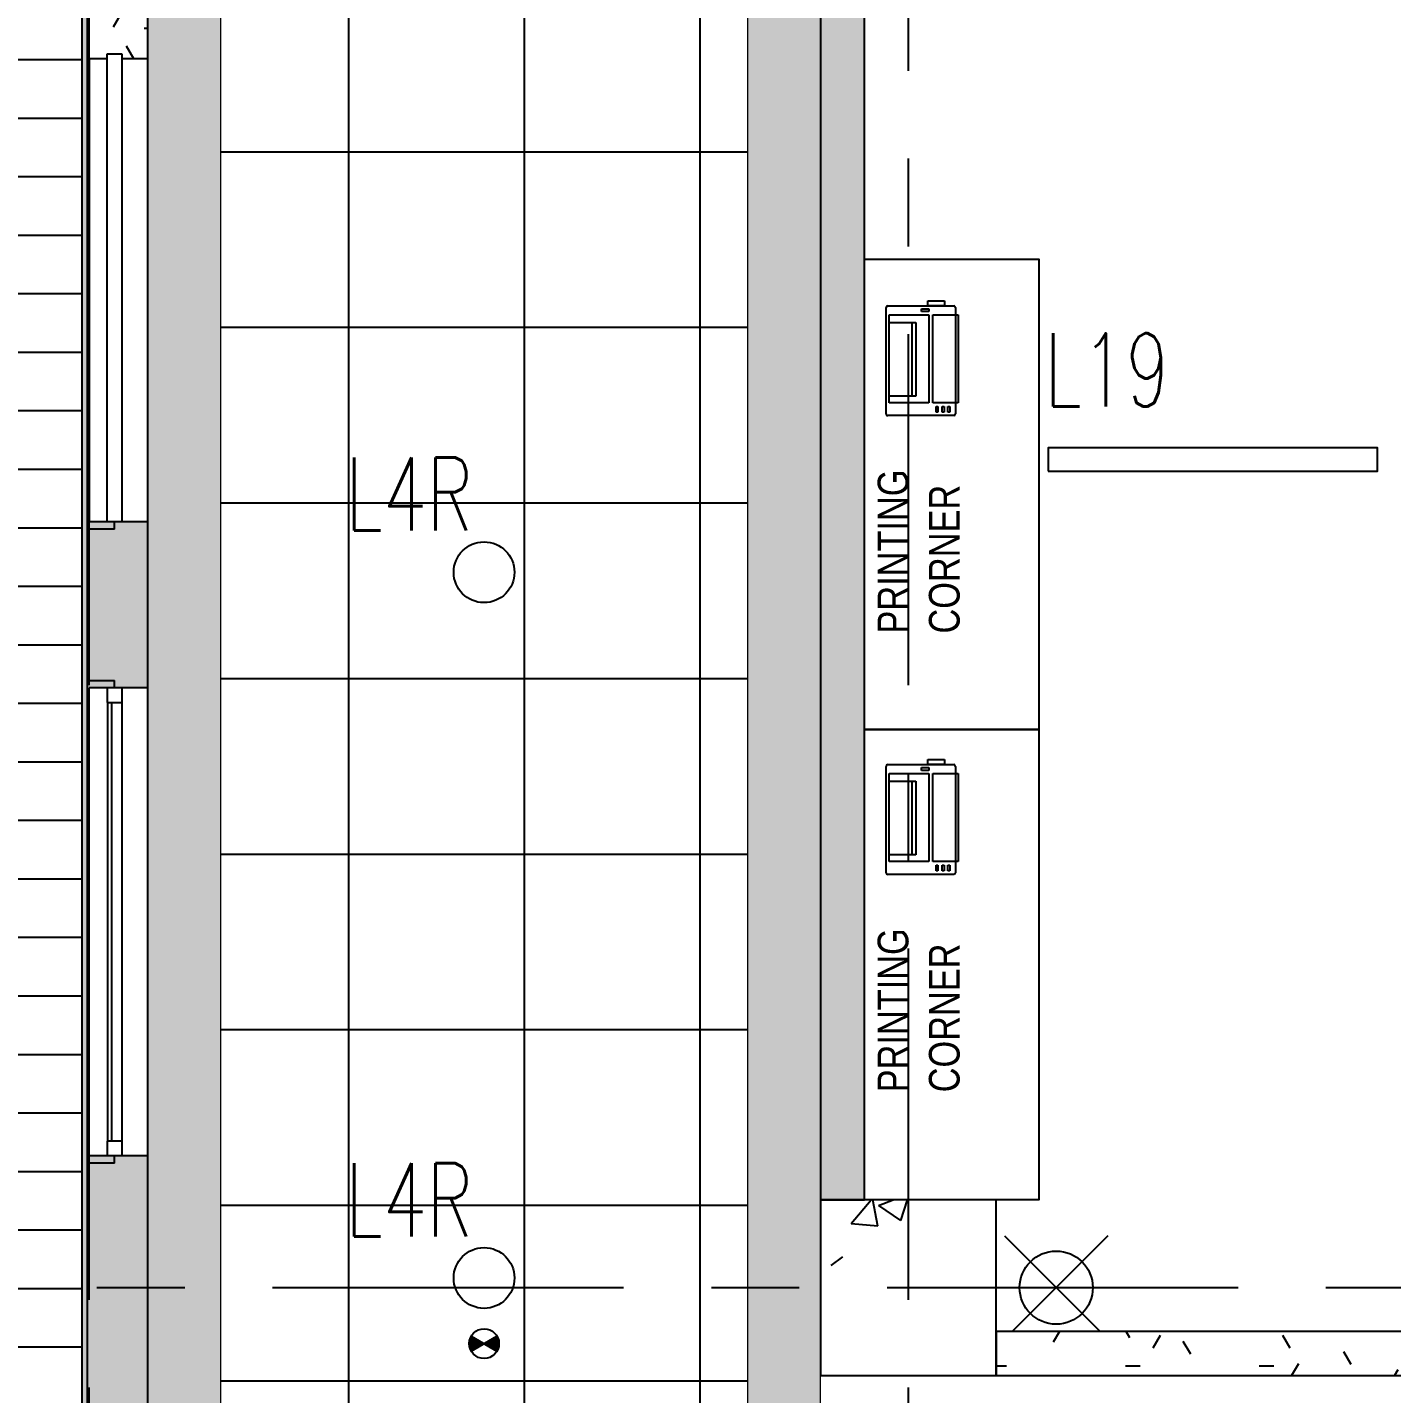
# Model space of a CAD drawing. Header units: millimetres. Extents: x -92759 to 184353, y -15225 to 86714.
# Drawn here: x 52090 to 56752, y 51979 to 56649 of the extents above; entities that cross this region are included whole.
import ezdxf

# ---------------------------------------------------------------- set-up
doc = ezdxf.new("R2010")
doc.units = ezdxf.units.MM
doc.linetypes.add('IDA - Grid Line', pattern=[2100, 1200, -300, 300, -300])
for name, color, linetype in [('0-1', 9, 'Continuous'), ('1599_DB_A_BLK2_HQ_R21-3RD STOREY 230517$0$S-_COLN----_E', 6, 'Continuous'), ('A-_FURT----_E-1', 8, 'Continuous'), ('A-_WALL----_E', 8, 'Continuous'), ('A-_WALL----_H', 8, 'Continuous'), ('A-_WALL----_H-1', 9, 'Continuous'), ('A-_WALLPRTN_E', 8, 'Continuous'), ('A-_WIND----_E', 8, 'Continuous'), ('A-PATT-CONC', 8, 'Continuous'), ('E-_LIGT----_E-', 3, 'Continuous'), ('E-legend', 1, 'Continuous'), ('M-_SANIFIXR_E', 9, 'Continuous'), ('S-_COLN----_E', 8, 'Continuous')]:
    doc.layers.add(name, color=color, linetype=linetype)
for name, color, linetype, true_color in [('A-_DETA----_ED-2', 1, 'Continuous', 0xff0000), ('A-_ROOFPATT_H-1', 7, 'Continuous', 0x787878), ('S-_ANOTGRID_E-1', 9, 'IDA - Grid Line', 0x808080)]:
    doc.layers.add(name, color=color, linetype=linetype, true_color=true_color)
doc.layers.add('HFI 9MM FPB', color=94, linetype='Continuous', lineweight=5)
doc.styles.add('Arial_3', font='arial.ttf', dxfattribs={"width": 0.8, "height": 270})
doc.styles.add('Simplex', font='simplex_.ttf', dxfattribs={"width": 0.7, "height": 450})
pattern_1 = [(0, (-11670.95, 40338.3), (1219.2, 304.8), [50.292, -864.108, 50.292, -864.108, -4876.8]), (0, (-11670.95, 40338.3), (1219.2, 304.8), [-1828.8, 50.292, -1778.508, 50.292, -864.108, -2133.6]), (0, (-11670.95, 40338.3), (1219.2, 304.8), [-4572, 50.292, -559.308, 50.292, -1473.708]), (120, (-11213.75, 40490.7), (-873.5645, 903.4582), [50.292, -864.108, 50.292, -864.108, -4876.8]), (120, (-11213.75, 40490.7), (-873.5645, 903.4582), [-1828.8, 50.292, -1778.508, 50.292, -864.108, -2133.6]), (120, (-11213.75, 40490.7), (-873.5645, 903.4582), [-4572, 50.292, -559.308, 50.292, -1473.708]), (240, (-11061.35, 41100.3), (-345.6355, -1208.2582), [50.292, -864.108, 50.292, -864.108, -4876.8]), (240, (-11061.35, 41100.3), (-345.6355, -1208.2582), [-1828.8, 50.292, -1778.508, 50.292, -864.108, -2133.6]), (240, (-11061.35, 41100.3), (-345.6355, -1208.2582), [-4572, 50.292, -559.308, 50.292, -1473.708])]
pattern_2 = [(0, (-11670.95, 40338.29), (609.6, 152.4), [50.292, -406.908, 50.292, -406.908, -2438.4]), (0, (-11670.95, 40338.29), (609.6, 152.4), [-914.4, 50.292, -864.108, 50.292, -406.908, -1066.8]), (0, (-11670.95, 40338.29), (609.6, 152.4), [-2286, 50.292, -254.508, 50.292, -711.708]), (120, (-11442.35, 40414.49), (-436.78227, 451.7291), [50.292, -406.908, 50.292, -406.908, -2438.4]), (120, (-11442.35, 40414.49), (-436.78227, 451.7291), [-914.4, 50.292, -864.108, 50.292, -406.908, -1066.8]), (120, (-11442.35, 40414.49), (-436.78227, 451.7291), [-2286, 50.292, -254.508, 50.292, -711.708]), (240, (-11366.15, 40719.29), (-172.81773, -604.1291), [50.292, -406.908, 50.292, -406.908, -2438.4]), (240, (-11366.15, 40719.29), (-172.81773, -604.1291), [-914.4, 50.292, -864.108, 50.292, -406.908, -1066.8]), (240, (-11366.15, 40719.29), (-172.81773, -604.1291), [-2286, 50.292, -254.508, 50.292, -711.708])]

# ---------------------------------------------------------------- blocks, each defined once
blk = doc.blocks.new('IDA- Fire Extinguisher1 - 3kg AB-V20-BLK8_RHH_2ND STOREY PLAN')
at = {"layer": 'A-_DETA----_ED-2'}
for p in [(-226.8, 376.8), (100, 350), (-226.8, 23.2), (100, 50)]:
    blk.add_line(p, (-50, 200), dxfattribs=at)
blk.add_circle((-50, 200), 125, dxfattribs=at)
blk = doc.blocks.new('IDA - Fixed w Top Hung - 1 Panel - 1600L X 1800H - B8-AW09-10171258-BLK8_RHH_2ND STOREY PLAN')
at = {"layer": 'A-_WIND----_E'}
for p, q in [((-800, 25), (-750, 25)), ((-750, 10), (-750, 25)), ((750, 25), (-750, 25)), ((-750, 10), (750, 10)), ((-750, -25), (-750, 10)), ((750, 25), (800, 25)), ((750, 25), (750, 10)), ((750, 10), (750, -25)), ((-750, -25), (-800, -25)), ((750, -25), (-750, -25)), ((800, -25), (750, -25))]:
    blk.add_line(p, q, dxfattribs=at)
blk = doc.blocks.new('IDA - Fixed w Top Hung - 1 Panel - 1600L X 1800H - B8-AW09-10171382-BLK8_RHH_2ND STOREY PLAN')
at = {"layer": 'A-_WIND----_E'}
for p, q in [((-800, 25), (800, 25)), ((-800, -25), (-800, 25)), ((800, 25), (800, -25)), ((800, -25), (-800, -25))]:
    blk.add_line(p, q, dxfattribs=at)
blk = doc.blocks.new('1599_FURN_RHH_BLK8 _NEW__2ND STY_dwg-10261561-BLK8_RHH_2ND STOREY PLAN')
at = {"color": 8}
for points in [[(-35349.8, -23484.7), (-34754.7, -23484.7), (-34754.7, -25092.4), (-35349.8, -25092.4)], [(-35349.8, -25092.4), (-34754.7, -25092.4), (-34754.7, -26700.1), (-35349.8, -26700.1)]]:
    blk.add_lwpolyline(points, close=True, dxfattribs=at)
at = {"layer": '1599_DB_A_BLK2_HQ_R21-3RD STOREY 230517$0$S-_COLN----_E', "color": 8}
for p, q in [((-35133.3, -23644.3), (-35133.3, -23627.2)), ((-35133.3, -23627.2), (-35077, -23627.2)), ((-35077, -23627.2), (-35077, -23644.3)), ((-35276.2, -24014.1), (-35276.2, -23650.7)), ((-35270.4, -23644.9), (-35045.1, -23644.9)), ((-35265.3, -23675.6), (-35129.7, -23675.6)), ((-35265.3, -23975.9), (-35265.3, -23675.6)), ((-35155.5, -23664.3), (-35155.5, -23654.6)), ((-35155.5, -23654.6), (-35129.7, -23654.6)), ((-35129.7, -23664.3), (-35155.5, -23664.3)), ((-35077, -23644.3), (-35133.3, -23644.3)), ((-35129.7, -23654.6), (-35129.7, -23664.3)), ((-35129.7, -23675.6), (-35129.7, -23975.9)), ((-35116.8, -23675.6), (-35029.6, -23675.6)), ((-35116.8, -23975.9), (-35116.8, -23675.6)), ((-35039.3, -23650.7), (-35039.3, -24014.1)), ((-35029.6, -23675.6), (-35029.6, -23975.9)), ((-35265.3, -23701.4), (-35174.9, -23701.4)), ((-35265.3, -23953.3), (-35265.3, -23701.4)), ((-35187.8, -23701.4), (-35187.8, -23953.3)), ((-35174.9, -23701.4), (-35174.9, -23953.3)), ((-35174.9, -23953.3), (-35265.3, -23953.3)), ((-35129.7, -23975.9), (-35265.3, -23975.9)), ((-35029.6, -23975.9), (-35116.8, -23975.9)), ((-35105.5, -23988.8), (-35099, -23988.8)), ((-35105.5, -24008.2), (-35105.5, -23988.8)), ((-35099, -23988.8), (-35099, -24008.2)), ((-35084.5, -23988.8), (-35078, -23988.8)), ((-35084.5, -24008.2), (-35084.5, -23988.8)), ((-35078, -23988.8), (-35078, -24008.2)), ((-35065.1, -23988.8), (-35058.7, -23988.8)), ((-35065.1, -24008.2), (-35065.1, -23988.8)), ((-35058.7, -23988.8), (-35058.7, -24008.2)), ((-35045.1, -24019.9), (-35270.4, -24019.9)), ((-35099, -24008.2), (-35105.5, -24008.2)), ((-35078, -24008.2), (-35084.5, -24008.2)), ((-35058.7, -24008.2), (-35065.1, -24008.2)), ((-35270.4, -25212.8), (-35045.1, -25212.8)), ((-35133.3, -25212.1), (-35133.3, -25195)), ((-35133.3, -25195), (-35077, -25195)), ((-35077, -25212.1), (-35133.3, -25212.1)), ((-35077, -25195), (-35077, -25212.1)), ((-35276.2, -25582), (-35276.2, -25218.6)), ((-35265.3, -25243.5), (-35129.7, -25243.5)), ((-35265.3, -25543.7), (-35265.3, -25243.5)), ((-35155.5, -25232.2), (-35155.5, -25222.5)), ((-35155.5, -25222.5), (-35129.7, -25222.5)), ((-35129.7, -25232.2), (-35155.5, -25232.2)), ((-35129.7, -25222.5), (-35129.7, -25232.2)), ((-35129.7, -25243.5), (-35129.7, -25543.7)), ((-35116.8, -25243.5), (-35029.6, -25243.5)), ((-35116.8, -25543.7), (-35116.8, -25243.5)), ((-35039.3, -25218.6), (-35039.3, -25582)), ((-35029.6, -25243.5), (-35029.6, -25543.7)), ((-35265.3, -25269.3), (-35174.9, -25269.3)), ((-35265.3, -25521.1), (-35265.3, -25269.3)), ((-35187.8, -25269.3), (-35187.8, -25521.1)), ((-35174.9, -25269.3), (-35174.9, -25521.1)), ((-35174.9, -25521.1), (-35265.3, -25521.1)), ((-35045.1, -25587.8), (-35270.4, -25587.8)), ((-35129.7, -25543.7), (-35265.3, -25543.7)), ((-35029.6, -25543.7), (-35116.8, -25543.7)), ((-35105.5, -25556.7), (-35099, -25556.7)), ((-35105.5, -25576), (-35105.5, -25556.7)), ((-35099, -25576), (-35105.5, -25576)), ((-35099, -25556.7), (-35099, -25576)), ((-35084.5, -25556.7), (-35078, -25556.7)), ((-35084.5, -25576), (-35084.5, -25556.7)), ((-35078, -25576), (-35084.5, -25576)), ((-35078, -25556.7), (-35078, -25576)), ((-35065.1, -25556.7), (-35058.7, -25556.7)), ((-35065.1, -25576), (-35065.1, -25556.7)), ((-35058.7, -25576), (-35065.1, -25576)), ((-35058.7, -25556.7), (-35058.7, -25576))]:
    blk.add_line(p, q, dxfattribs=at)
for centre, start, end in [((-35270.4, -23650.7), 90, 180), ((-35045.1, -23650.7), 359.9975, 89.9976), ((-35270.4, -24014.1), 180.0024, 270.0025), ((-35045.1, -24014.1), 270, 0), ((-35270.4, -25218.6), 90, 180), ((-35045.1, -25218.6), 359.9975, 89.9976), ((-35270.4, -25582), 180.0024, 270.0025), ((-35045.1, -25582), 270, 0)]:
    blk.add_arc(centre, 5.81, start, end, dxfattribs=at)
at = {"color": 8, "char_height": 105, "attachment_point": 1, "rotation": 90, "style": 'Arial_3'}
for insert in [(-35304.8, -24764.7), (-35304.8, -26332.6)]:
    blk.add_mtext_dynamic_manual_height_columns('PRINTING\\PCORNER', width=548.448, gutter_width=0.467, heights=[0], dxfattribs=dict(at, insert=insert))
blk = doc.blocks.new('A$C3019c3af')
at = {"layer": 'A-_ROOFPATT_H-1'}
h = blk.add_hatch(dxfattribs=at)
h.set_pattern_fill('FP_12', color=256, style=0, pattern_type=2)
h.set_pattern_definition([(0, (-11670.95, 40338.3), (0, 200), [])])
h.paths.add_polyline_path([(-30425, -2600), (-30425, 28600), (-34700, 28600), (-34700, -2600)])
at = {"layer": 'A-_WALL----_H'}
h = blk.add_hatch(dxfattribs=at)
h.set_pattern_fill('FP_11', color=256, style=0, pattern_type=2)
h.set_pattern_definition(pattern_1)
h.paths.add_polyline_path([(-30337.7, 12925), (-30312.5, 12925), (-30312.5, 12950), (-30400, 12950), (-30400, 12925)])
h.paths.add_polyline_path([(-30312.5, 14550), (-30312.5, 14575), (-30400, 14575), (-30400, 14550), (-30337.7, 14550)])
h.paths.add_polyline_path([(-30337.7, 15225), (-30312.5, 15225), (-30312.5, 15250), (-30400, 15250), (-30400, 15225)])
h.paths.add_polyline_path([(-30400, 16850), (-30312.5, 16850), (-30312.5, 16875), (-30400, 16875)])
h.paths.add_polyline_path([(-30400, 17525), (-30312.5, 17525), (-30312.5, 17550), (-30400, 17550)])
h.paths.add_polyline_path([(-30312.5, 19150), (-30312.5, 19175), (-30400, 19175), (-30400, 19150)])
h.paths.add_polyline_path([(-30312.5, 20025), (-30312.5, 20050), (-30400, 20050), (-30400, 20025)])
h.paths.add_polyline_path([(-30312.5, 21650), (-30312.5, 21675), (-30400, 21675), (-30400, 21650)])
h.paths.add_polyline_path([(-30337.7, 22191.7), (-30312.5, 22191.7), (-30312.5, 22216.7), (-30400, 22216.7), (-30400, 22191.7)])
h.paths.add_polyline_path([(-30400, 25983.3), (-30312.5, 25983.3), (-30312.5, 26008.3), (-30400, 26008.3)])
h.paths.add_polyline_path([(-30312.5, 26525), (-30312.5, 26550), (-30400, 26550), (-30400, 26525)])
h.paths.add_polyline_path([(-30400, 31100), (-30400, 31191.7), (-30312.5, 31191.7), (-30312.5, 31216.7), (-30425, 31216.7), (-30425, 31100)])
h.paths.add_polyline_path([(-30400, 35375), (-30400, 35525), (-30312.5, 35525), (-30312.5, 35550), (-30425, 35550), (-30425, 35375)])
h.paths.add_polyline_path([(-30400, 37150), (-30312.5, 37150), (-30312.5, 37175), (-30400, 37175), (-30400, 38025), (-30312.5, 38025), (-30312.5, 38050), (-30425, 38050), (-30425, 37150)])
h.paths.add_polyline_path([(-30337.7, 39650), (-30312.5, 39650), (-30312.5, 39675), (-30400, 39675), (-30400, 39925), (-30312.5, 39925), (-30312.5, 39950), (-30425, 39950), (-30425, 39650), (-30400, 39650)])
h.paths.add_polyline_path([(-30337.7, 41550), (-30312.5, 41550), (-30312.5, 41575), (-30400, 41575), (-30400, 42775), (-30312.5, 42775), (-30312.5, 42800), (-30425, 42800), (-30425, 41550), (-30400, 41550)])
h.paths.add_polyline_path([(-30330.2, 44400), (-30312.5, 44400), (-30312.5, 44425), (-30400, 44425), (-30400, 44675), (-30312.5, 44675), (-30312.5, 44700), (-30425, 44700), (-30425, 44400), (-30400, 44400)])
h.paths.add_polyline_path([(-30425, 46300), (-30312.5, 46300), (-30312.5, 46325), (-30400, 46325), (-30400, 46600), (-30425, 46600), (-30425, 46375)])
h = blk.add_hatch(dxfattribs=at)
h.set_pattern_fill('FP_11', color=256, style=0, pattern_type=2)
h.set_pattern_definition(pattern_1)
h.paths.add_polyline_path([(-30425, -2592.5), (-30405, -2592.5), (-30405, 28275), (-30425, 28275), (-30425, -1610.6)])
at = {"layer": 'A-_WALL----_H-1'}
h = blk.add_hatch(dxfattribs=at)
h.set_pattern_fill('FP_8', color=256, style=0, pattern_type=2)
h.set_pattern_definition(pattern_2)
h.paths.add_polyline_path([(-30200, 11900), (-30200, 12950), (-30312.5, 12950), (-30312.5, 12925), (-30400, 12925), (-30400, 11900), (-30294.8, 11900)])
h.paths.add_polyline_path([(-30312.5, 14550), (-30200, 14550), (-30200, 15250), (-30312.5, 15250), (-30312.5, 15225), (-30400, 15225), (-30400, 14575), (-30312.5, 14575)])
h.paths.add_polyline_path([(-30287.7, 16850), (-30200, 16850), (-30200, 17550), (-30312.5, 17550), (-30312.5, 17525), (-30400, 17525), (-30400, 16875), (-30312.5, 16875), (-30312.5, 16850)])
h.paths.add_polyline_path([(-30312.5, 19150), (-30200, 19150), (-30200, 20050), (-30312.5, 20050), (-30312.5, 20025), (-30400, 20025), (-30400, 19175), (-30312.5, 19175)])
h.paths.add_polyline_path([(-30200, 21650), (-30200, 22216.7), (-30312.5, 22216.7), (-30312.5, 22191.7), (-30400, 22191.7), (-30400, 21675), (-30312.5, 21675), (-30312.5, 21650)])
h.paths.add_polyline_path([(-30312.5, 25983.3), (-30200, 25983.3), (-30200, 26550), (-30312.5, 26550), (-30312.5, 26525), (-30400, 26525), (-30400, 26008.3), (-30312.5, 26008.3)])
h.paths.add_polyline_path([(-30200, 31100), (-30200, 31216.7), (-30312.5, 31216.7), (-30312.5, 31191.7), (-30400, 31191.7), (-30400, 31100), (-30312.5, 31100)])
h.paths.add_polyline_path([(-30312.5, 35375), (-30200, 35375), (-30200, 35550), (-30312.5, 35550), (-30312.5, 35525), (-30400, 35525), (-30400, 35375)])
h.paths.add_polyline_path([(-30287.7, 37150), (-30200, 37150), (-30200, 38050), (-30312.5, 38050), (-30312.5, 38025), (-30400, 38025), (-30400, 37175), (-30312.5, 37175), (-30312.5, 37150)])
h.paths.add_polyline_path([(-30312.5, 39650), (-30200, 39650), (-30200, 39950), (-30312.5, 39950), (-30312.5, 39925), (-30400, 39925), (-30400, 39675), (-30312.5, 39675)])
h.paths.add_polyline_path([(-30312.5, 41550), (-30200, 41550), (-30200, 42800), (-30312.5, 42800), (-30312.5, 42775), (-30400, 42775), (-30400, 41575), (-30312.5, 41575)])
h.paths.add_polyline_path([(-30312.5, 44400), (-30200, 44400), (-30200, 44700), (-30312.5, 44700), (-30312.5, 44675), (-30400, 44675), (-30400, 44425), (-30312.5, 44425)])
h.paths.add_polyline_path([(-30295.2, 46300), (-30200, 46300), (-30200, 46400), (-30400, 46400), (-30400, 46325), (-30312.5, 46325), (-30312.5, 46300)])
h = blk.add_hatch(dxfattribs=at)
h.set_pattern_fill('FP_8', color=256, style=0, pattern_type=2)
h.set_pattern_definition(pattern_2)
h.paths.add_polyline_path([(-27825, 19900), (-27750, 19900), (-27750, 27100), (-27900, 27100), (-27900, 19900)])
h.paths.add_polyline_path([(-27825, 28200), (-27750, 28200), (-27750, 28300), (-27900, 28300), (-27900, 28200)])
h.paths.add_polyline_path([(-27900, 28900), (-27750, 28900), (-27750, 33600), (-27900, 33600)])
h.paths.add_polyline_path([(-27900, 35200), (-27750, 35200), (-27750, 37300), (-27900, 37300)])
h = blk.add_hatch(dxfattribs=at)
h.set_pattern_fill('FP_8', color=256, style=0, pattern_type=2)
h.set_pattern_definition(pattern_2)
h.paths.add_polyline_path([(-30400, -2592.5), (-30400, 28275), (-30405, 28275), (-30405, -2592.5)])
h = blk.add_hatch(dxfattribs=at)
h.set_pattern_fill('FP_8', color=256, style=0, pattern_type=2)
h.set_pattern_definition(pattern_2)
h.paths.add_polyline_path([(-30287.7, 23800), (-30200, 23800), (-30200, 24383.3), (-30400, 24383.3), (-30400, 23800), (-30337.7, 23800), (-30337.7, 23816.7), (-30287.7, 23816.7)])
h = blk.add_hatch(dxfattribs=at)
h.set_pattern_fill('FP_8', color=256, style=0, pattern_type=2)
h.set_pattern_definition(pattern_2)
h.paths.add_polyline_path([(-18900, 19300), (-18900, 19450), (-27300, 19450), (-27300, 19300), (-20018.3, 19300)])
at = {"layer": 'S-_COLN----_E'}
h = blk.add_hatch(dxfattribs=at)
h.set_pattern_fill('FP_1', color=256, style=0, pattern_type=2)
h.set_pattern_definition([(50, (-11670.95, 40338.3), (1093.104, -95.634), [114.3, -1257.3]), (355, (-11671, 40338.3), (-211.457, 1146.34), [91.44, -1005.84]), (100.451, (-11579.9, 40330.3), (881.656, 1050.7), [97.14, -1068.54]), (46.184, (-11671, 40643.1), (1626.475, -252.26), [171.45, -1885.95]), (96.636, (-11535.4, 40622), (1424.42, 1484.57), [145.71, -1602.81]), (351.184, (-11671, 40643.1), (1424.43, 1484.55), [137.16, -1508.76]), (21, (-11518.55, 40566.9), (909.686, -613.59), [114.3, -1257.3]), (326, (-11518.6, 40566.9), (370.81, 1105.13), [91.44, -1005.84]), (71.451, (-11442.7, 40515.8), (1280.503, 491.528), [97.14, -1068.54]), (37.5, (-11670.95, 40338.3), (18.5313, 507.33), [50.292, -943.356, 50.292, -970.788, -1009.65]), (37.5, (-11670.95, 40338.3), (18.5313, 507.33), [-2014.728, 50.292, -959.358]), (7.5, (-11670.95, 40338.3), (400.918, 601.084), [50.292, -531.876, 50.292, -920.496, -384.81]), (7.5, (-11670.95, 40338.3), (400.918, 601.084), [-1552.956, 50.292, -334.518]), (327.5, (-12010.8, 40338.3), (813.545, -34.374), [50.292, -330.708, 50.292, -1138.428, -1577.34]), (327.5, (-12010.8, 40338.3), (813.545, -34.374), [-1569.72, 50.292, -1527.048]), (317.5, (-12163.2, 40338.3), (888.775, 152.56), [50.292, -445.008, 50.292, -739.14, -1120.14]), (317.5, (-12163.2, 40338.3), (888.775, 152.56), [-1284.732, 50.292, -1069.848])])
h.paths.add_polyline_path([(-27900, 19300), (-27300, 19300), (-27300, 19900), (-27900, 19900)])
at = {"layer": 'A-_WALL----_E'}
for p, q in [((-30425, 31100), (-30425, -2592.5)), ((-30405, -2592.5), (-30405, 28275)), ((-30200, 25983.3), (-30200, 21650)), ((-30400, 23800), (-30400, 22216.7)), ((-30337.7, 23800), (-30400, 23800)), ((-30200, 23800), (-30287.7, 23800)), ((-30337.7, 22216.7), (-30400, 22216.7)), ((-30312.5, 22191.7), (-30400, 22191.7)), ((-30312.5, 22191.7), (-30312.5, 22216.7)), ((-30200, 22216.7), (-30287.7, 22216.7)), ((-30400, 21675), (-30312.5, 21675)), ((-30312.5, 21650), (-30312.5, 21675)), ((-30200, 21650), (-30400, 21650)), ((-30400, 20050), (-30400, 21650)), ((-30200, 21650), (-30200, 15250)), ((-30200, 20050), (-30400, 20050)), ((-30312.5, 20025), (-30312.5, 20050)), ((-30312.5, 20025), (-30400, 20025))]:
    blk.add_line(p, q, dxfattribs=at)
at = {"layer": 'A-_WALLPRTN_E'}
for p, q in [((-27900, 27100), (-27900, 19900)), ((-27750, 19900), (-27750, 27100)), ((-27900, 19900), (-27750, 19900)), ((-19050, 19450), (-27300, 19450)), ((-27300, 19450), (-27300, 19300)), ((-27300, 19300), (-18900, 19300))]:
    blk.add_line(p, q, dxfattribs=at)
at = {"layer": 'S-_ANOTGRID_E-1'}
for p, q in [((-30400, -20341.4), (-30400, 52351.8)), ((-27600, -20341.4), (-27600, 52351.8)), ((-38173.1, 19600), (13784.7, 19600))]:
    blk.add_line(p, q, dxfattribs=at)
at = {"layer": 'S-_COLN----_E'}
for p, q in [((-27750, 19900), (-27900, 19900)), ((-27900, 19900), (-27900, 19300)), ((-27300, 19900), (-27750, 19900)), ((-27300, 19450), (-27300, 19900)), ((-27300, 19300), (-27300, 19450)), ((-27900, 19300), (-27300, 19300))]:
    blk.add_line(p, q, dxfattribs=at)
at = {"layer": 'A-_FURT----_E-1', "rotation": 269.9999999999995}
blk.add_blockref('IDA- Fire Extinguisher1 - 3kg AB-V20-BLK8_RHH_2ND STOREY PLAN', (-27295, 19550), dxfattribs=at)
at = {"layer": 'A-_WIND----_E'}
for name, p, rotation in [('IDA - Fixed w Top Hung - 1 Panel - 1600L X 1800H - B8-AW09-10171382-BLK8_RHH_2ND STOREY PLAN', (-30312.7, 23016.7), 270), ('IDA - Fixed w Top Hung - 1 Panel - 1600L X 1800H - B8-AW09-10171258-BLK8_RHH_2ND STOREY PLAN', (-30312.3, 20850), 90)]:
    blk.add_blockref(name, p, dxfattribs=dict(at, rotation=rotation))
at = {"layer": 'M-_SANIFIXR_E'}
blk.add_blockref('1599_FURN_RHH_BLK8 _NEW__2ND STY_dwg-10261561-BLK8_RHH_2ND STOREY PLAN', (7599.8, 46600.1), dxfattribs=at)
blk = doc.blocks.new('RCP_B8L2')
at = {"layer": 'A-PATT-CONC'}
h = blk.add_hatch(dxfattribs=at)
h.set_pattern_fill('ANSI37', color=256, scale=189, angle=45)
h.set_pattern_definition([(90, (-399868.07, -146002.3), (-600.075, 0), []), (180, (-399868.07, -146002.3), (-6e-14, -600.075), [])])
h.paths.add_polyline_path([(-399868.1, -146002.3), (-398068.1, -146002.3), (-398068.1, -175402.3), (-399868.1, -175402.3)])
at = {"layer": 'HFI 9MM FPB'}
h = blk.add_hatch(dxfattribs=at)
h.set_pattern_fill('ANSI33', color=256, scale=50)
h.set_pattern_definition([(45, (-381589.02, -647239), (-224.5064, 224.5064), []), (45, (-381364.5, -647239), (-224.5064, 224.5064), [158.75, -79.375])])
h.paths.add_polyline_path([(-397818.1, -145727.3), (-400118.1, -145727.3), (-400118.1, -175677.3), (-397818.1, -175677.3), (-397818.1, -149677.3), (-369818.1, -149677.3), (-369818.1, -175677.3), (-400118.1, -175677.3), (-400118.1, -180477.3), (-377418.1, -180477.3), (-377418.1, -194177.3), (-377868.1, -194177.3), (-377868.1, -197377.3), (-373818.1, -197377.3), (-373818.1, -196977.3), (-373218.1, -196977.3), (-373218.1, -197377.3), (-372328.1, -197377.3), (-372328.1, -187777.3), (-373518.1, -187777.3), (-373518.1, -183977.3), (-369718.1, -183977.3), (-369718.1, -184377.3), (-367302.1, -184377.3), (-367302.1, -183227.3), (-367418.1, -183227.3), (-367418.1, -174577.3), (-365018.1, -174577.3), (-365018.1, -174045.3), (-364918.1, -174045.3), (-364918.1, -173009.3), (-365018.1, -173009.3), (-365018.1, -172877.3), (-367418.1, -172877.3), (-367418.1, -161227.3), (-365818.1, -161227.3), (-365818.1, -161927.3), (-362518.1, -161927.3), (-362518.1, -160193), (-362518.1, -159277.3), (-362718.1, -159277.3), (-362718.1, -157677.3), (-364168.1, -157677.3), (-364168.1, -158127.3), (-364455.6, -158127.3), (-365318.1, -158127.3), (-365318.1, -158827.3), (-366818.1, -158827.3), (-366818.1, -159277.3), (-367418.1, -159277.3), (-367418.1, -145307.3), (-369018.1, -145307.3), (-369018.1, -145557.3), (-369818.1, -145557.3), (-369818.1, -147877.3), (-377418.1, -147877.3), (-377418.1, -145557.7), (-379668.1, -145557.7), (-379668.1, -147877.3), (-394868.1, -147877.3), (-394868.1, -146527.3), (-397818.1, -146527.3)])
h.paths.add_polyline_path([(-399868.1, -146002.3), (-398068.1, -146002.3), (-398068.1, -175402.3), (-399868.1, -175402.3)], flags=16)
h.paths.add_polyline_path([(-379218.1, -147877.3), (-379218.1, -146077.3), (-378018.1, -146077.3), (-378018.1, -147877.3), (-369818.1, -147877.3), (-369818.1, -149677.3), (-397818.1, -149677.3), (-397818.1, -147877.3), (-397818.1, -146677.3), (-396618.1, -146677.3), (-395418.1, -146677.3), (-395418.1, -147877.3)], flags=16)
h.paths.add_polyline_path([(-369518.1, -175677.3), (-367718.1, -175677.3), (-367718.1, -145677.3), (-369518.1, -145677.3)], flags=16)
h.paths.add_polyline_path([(-366468.1, -159177.3), (-366468.1, -160977.3), (-365268.1, -160977.3), (-365268.1, -161577.3), (-362868.1, -161577.3), (-362868.1, -159177.3)], flags=16)
h.paths.add_polyline_path([(-376718.1, -196977.3), (-373718.1, -196977.3), (-373718.1, -187977.3), (-373718.1, -187977.3), (-373718.1, -183777.3), (-367718.1, -183777.3), (-367718.1, -175977.3), (-399518.1, -175977.3), (-399518.1, -180177.3), (-376718.1, -180177.3)], flags=16)
blk.add_lwpolyline([(-379668.1, -147877.3), (-394868.1, -147877.3), (-394868.1, -146527.3), (-397818.1, -146527.3), (-397818.1, -145727.3), (-400118.1, -145727.3), (-400118.1, -175677.3), (-397818.1, -175677.3), (-397818.1, -149677.3), (-369818.1, -149677.3)], dxfattribs=at)
blk.add_lwpolyline([(-399868.1, -146002.3), (-398068.1, -146002.3), (-398068.1, -175402.3), (-399868.1, -175402.3)], close=True, dxfattribs=at)
blk = doc.blocks.new('L19')
at = {"layer": 'E-legend', "lineweight": 25}
blk.add_lwpolyline([(-562.5, 0), (562.5, 0), (562.5, 80), (-562.5, 80)], close=True, dxfattribs=at)
at = {"layer": 'E-legend', "lineweight": 18, "style": 'Simplex', "width": 0.7}
blk.add_text('L19', height=250, dxfattribs=at).set_placement((-575.9, 221.6))
blk = doc.blocks.new('Power Craft')
at = {"layer": 'E-legend', "lineweight": 25}
h = blk.add_hatch(color=256, dxfattribs=at)
h.dxf.hatch_style = 1
h.paths.add_polyline_path([(-589422.5, -94267.5), (-589466.5, -94242.1, 0.131652), (-589473.4, -94267.5, 0.131652), (-589466.5, -94293)])
h = blk.add_hatch(color=256, dxfattribs=at)
h.dxf.hatch_style = 1
h.paths.add_polyline_path([(-589378.4, -94242.1), (-589422.5, -94267.5), (-589378.4, -94293, 0.131652), (-589371.6, -94267.5, 0.131652)])
for p, q in [((-589466.5, -94242.1), (-589378.4, -94293)), ((-589466.5, -94293), (-589378.4, -94242.1))]:
    blk.add_line(p, q, dxfattribs=at)
blk.add_circle((-589422.5, -94267.5), 50.9, dxfattribs=at)
blk = doc.blocks.new('A$C020d881d')
at = {"layer": 'E-legend', "lineweight": 25}
blk.add_circle((818.7, 172), 103.8, dxfattribs=at)
at = {"layer": 'E-legend', "lineweight": 25, "style": 'Simplex', "width": 0.7}
blk.add_text('L4R', height=250, dxfattribs=at).set_placement((345.2, 314.3))
blk = doc.blocks.new('EL_B8_L2_R4')
at = {"color": 7}
blk.add_blockref('Power Craft', (552772.5, 67076), dxfattribs=at)
at = {"layer": 'E-_LIGT----_E-', "ltscale": 0.5}
for p in [(-37468.7, -24727.1), (-37468.7, -27139.1)]:
    blk.add_blockref('A$C020d881d', p, dxfattribs=at)
at = {"layer": 'E-legend', "color": 0}
blk.add_blockref('L19', (-34159.6, -24209.8), dxfattribs=at)

msp = doc.modelspace()

# ---------------------------------------------------------------- block references
at = {"layer": '0-1'}
msp.add_blockref('A$C3019c3af', (82701.1, 32741.2), dxfattribs=at)
at = {"layer": 'A-PATT-CONC'}
msp.add_blockref('RCP_B8L2', (452619.1, 220318.5), dxfattribs=at)
at = {"layer": 'E-legend', "color": 7}
msp.add_blockref('EL_B8_L2_R4', (90301.1, 79341.2), dxfattribs=at)

doc.saveas('drawing.dxf')
